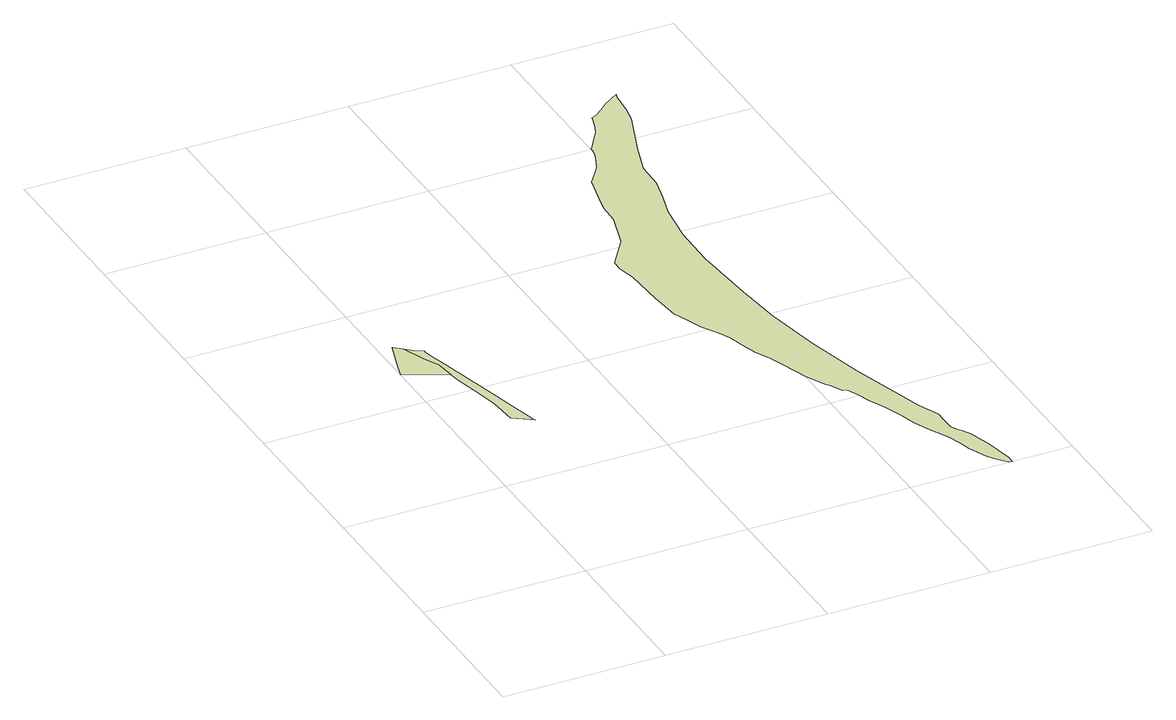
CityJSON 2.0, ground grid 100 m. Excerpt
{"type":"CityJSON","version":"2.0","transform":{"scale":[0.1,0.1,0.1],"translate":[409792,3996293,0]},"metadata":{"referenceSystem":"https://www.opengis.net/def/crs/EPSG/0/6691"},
"CityObjects":{
"landuse1":{"type":"LandUse","attributes":{"class":"202","LandUseDetailAttribute.orgLandUse":"2","LandUseDetailAttribute.areaInSquareMeter":489.7,"LandUseDetailAttribute.prefecture":"08","LandUseDetailAttribute.city":"08220","LandUseDetailAttribute.surveyYear":2022},"geometry":[{"type":"MultiSurface","lod":"1","boundaries":[[[0,1,2,3,4,5,6]]]}]},
"landuse2":{"type":"LandUse","attributes":{"class":"205","LandUseDetailAttribute.orgLandUse":"4","LandUseDetailAttribute.areaInSquareMeter":535,"LandUseDetailAttribute.prefecture":"08","LandUseDetailAttribute.city":"08220","LandUseDetailAttribute.surveyYear":2022},"geometry":[{"type":"MultiSurface","lod":"1","boundaries":[[[7,8,1,0,6,5,9,10,11,12,13,14,15,16,17,18,19,20,21,22,23,24,25,26,27,28,29,30,31,32,33,34,35,36,37,38,39,40,41,42,43,44,45,46,47]]]}]},
"landuse3":{"type":"LandUse","attributes":{"class":"205","LandUseDetailAttribute.orgLandUse":"6","LandUseDetailAttribute.areaInSquareMeter":12480.8,"LandUseDetailAttribute.prefecture":"08","LandUseDetailAttribute.city":"08220","LandUseDetailAttribute.surveyYear":2022},"geometry":[{"type":"MultiSurface","lod":"1","boundaries":[[[48,49,50,51,52,53,54,55,56,57,58,59,60,61,62,63,64,65,66,67,68,69,70,71,72,73,74,75,76,77,78,79,80,81,82,83,84,85,86,87,88,89,90,91,92,93,94,95,96,97,98,99,100,101,102,103,104,105,106,107,108,109,110,111,112,113,114,115,116,117,118,119,120,121,122,123,124,125,126,127,128]]]}]}
},
"vertices":[
[189,2418,0],[137,2556,0],[88,2597,0],[23,2388,0],[7,2322,0],[253,2199,0],[237,2318,0],
[203,2501,0],[177,2522,0],[262,2136,0],[296,1981,0],[332,1815,0],[348,1639,0],[437,1573,0],[457,1558,0],[453,1576,0],[445,1605,0],[438,1634,0],[432,1662,0],[425,1690,0],[418,1717,0],[411,1744,0],[405,1771,0],[392,1824,0],[385,1850,0],[379,1874,0],[372,1902,0],[354,1976,0],[342,2025,0],[336,2049,0],[330,2073,0],[319,2120,0],[313,2144,0],[307,2167,0],[301,2191,0],[295,2215,0],[289,2238,0],[283,2262,0],[277,2286,0],[272,2309,0],[265,2334,0],[259,2358,0],[247,2405,0],[241,2429,0],[235,2454,0],[227,2485,0],[232,2483,0],[231,2487,0],
[2610,147,0],[2595,230,0],[2580,282,0],[2556,364,0],[2525,421,0],[2500,448,0],[2486,488,0],[2485,566,0],[2483,634,0],[2427,764,0],[2281,1248,0],[2190,1620,0],[2123,1972,0],[2088,2272,0],[2057,2687,0],[2057,2966,0],[2092,3222,0],[2133,3370,0],[2168,3522,0],[2172,3694,0],[2236,3896,0],[2343,4192,0],[2363,4303,0],[2375,4440,0],[2385,4463,0],[2339,4431,0],[2283,4392,0],[2239,4353,0],[2186,4312,0],[2155,4295,0],[2147,4270,0],[2127,4202,0],[2102,4148,0],[2072,4102,0],[2022,4023,0],[2007,4005,0],[2004,3980,0],[1996,3934,0],[1970,3870,0],[1944,3812,0],[1906,3756,0],[1870,3708,0],[1855,3691,0],[1802,3475,0],[1792,3411,0],[1787,3281,0],[1721,3049,0],[1586,2860,0],[1588,2790,0],[1600,2729,0],[1612,2683,0],[1625,2426,0],[1643,2229,0],[1674,2155,0],[1719,2042,0],[1775,1940,0],[1812,1866,0],[1836,1769,0],[1870,1667,0],[1911,1576,0],[1947,1487,0],[2004,1313,0],[2066,1189,0],[2084,1171,0],[2120,1089,0],[2144,1084,0],[2178,1016,0],[2208,923,0],[2253,831,0],[2296,710,0],[2322,611,0],[2365,518,0],[2431,391,0],[2458,303,0],[2476,228,0],[2527,118,0],[2554,75,0],[2583,36,0],[2609,6,0],[2629,2,0],[2630,50,0]
]}
